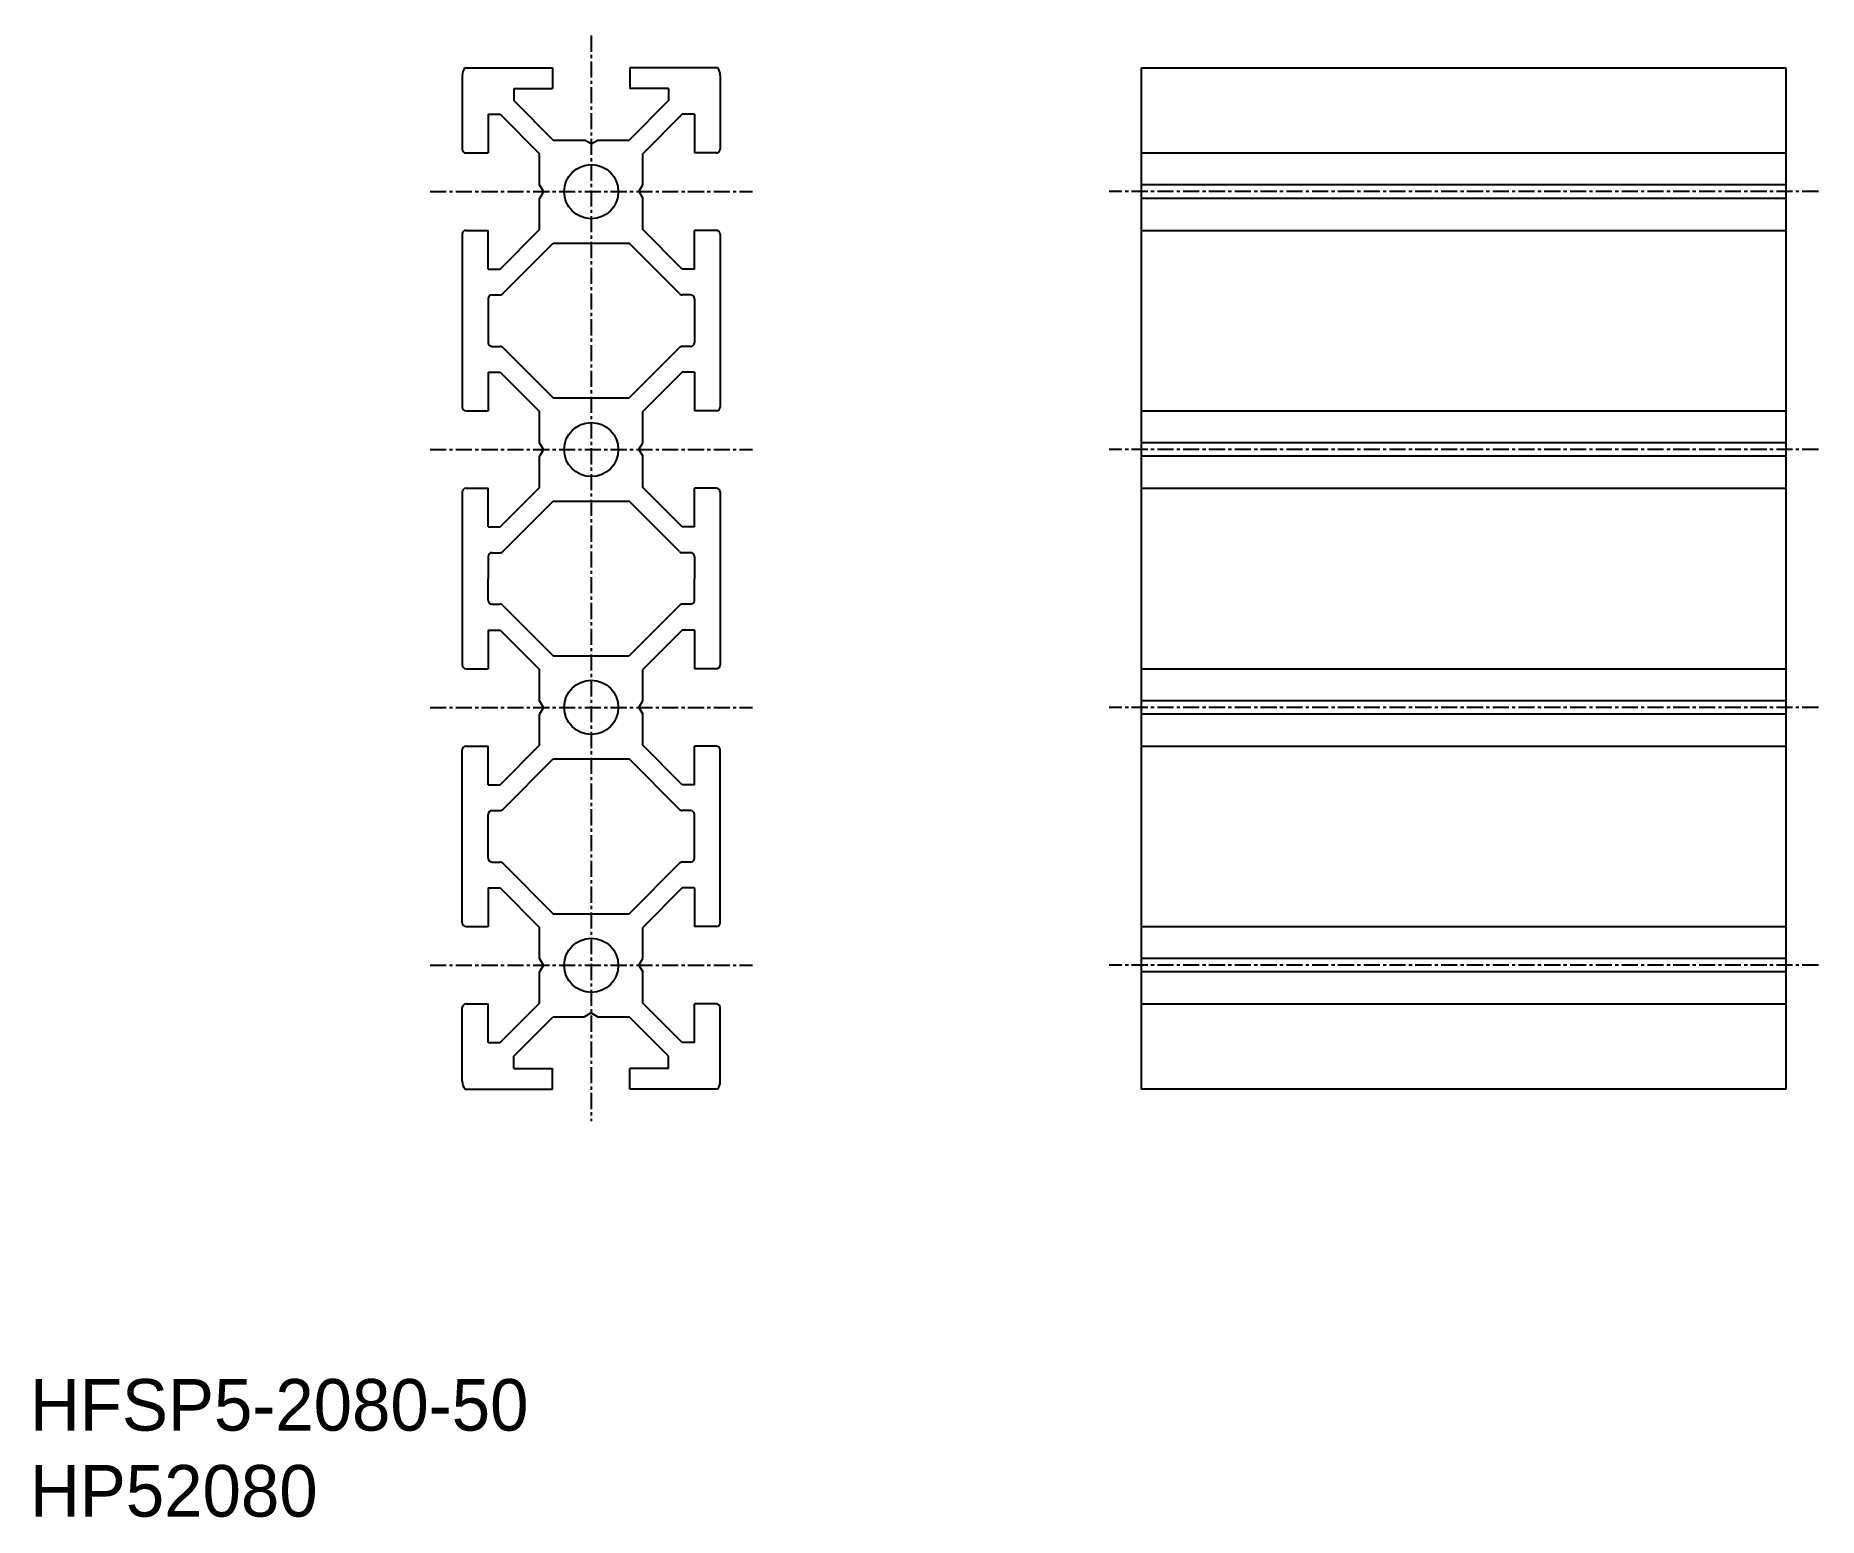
# Model space of a CAD drawing. Extents: x 0 to 139, y 0 to 115.
import ezdxf

# ---------------------------------------------------------------- set-up
doc = ezdxf.new("R2010")
doc.units = 0
doc.linetypes.add('CENTER', pattern=[2, 1.25, -0.25, 0.25, -0.25])
doc.layers.get('0').update_dxf_attribs({"linetype": 'CONTINUOUS'})
doc.layers.add('CENTER', color=1, linetype='CENTER')

msp = doc.modelspace()

# ---------------------------------------------------------------- linework, layer by layer
at = {"color": 7, "linetype": 'CONTINUOUS'}
for p, q in [((33.72, 112.36), (40.52, 112.36)), ((40.52, 112.36), (40.52, 110.76)), ((46.52, 112.36), (46.52, 110.76)), ((53.32, 112.36), (46.52, 112.36)), ((86.17, 112.36), (86.17, 33.16)), ((86.17, 112.36), (136.17, 112.36)), ((136.17, 33.16), (136.17, 112.36)), ((33.52, 111.76), (33.52, 106.06)), ((37.52, 110.76), (40.52, 110.76)), ((37.52, 110.76), (37.52, 109.82)), ((49.52, 110.76), (46.52, 110.76)), ((49.52, 110.76), (49.52, 109.82)), ((53.52, 111.76), (53.52, 106.06)), ((37.52, 109.82), (40.58, 106.76)), ((49.52, 109.82), (46.46, 106.76)), ((35.52, 108.76), (35.52, 105.76)), ((35.52, 108.76), (36.46, 108.76)), ((36.46, 108.76), (39.52, 105.7)), ((50.58, 108.76), (47.52, 105.7)), ((51.52, 108.76), (50.58, 108.76)), ((51.52, 108.76), (51.52, 105.76)), ((40.58, 106.76), (43, 106.76)), ((43.52, 106.46), (43, 106.76)), ((43.52, 106.46), (44.04, 106.76)), ((44.04, 106.76), (46.46, 106.76)), ((33.82, 105.76), (35.52, 105.76)), ((39.52, 103.28), (39.52, 105.7)), ((47.52, 103.28), (47.52, 105.7)), ((53.22, 105.76), (51.52, 105.76)), ((86.17, 105.76), (136.17, 105.76)), ((39.82, 102.76), (39.52, 103.28)), ((39.82, 102.76), (39.52, 102.24)), ((47.22, 102.76), (47.52, 103.28)), ((47.22, 102.76), (47.52, 102.24)), ((136.17, 103.28), (86.17, 103.28)), ((39.52, 99.82), (39.52, 102.24)), ((47.52, 99.82), (47.52, 102.24)), ((136.17, 102.24), (86.17, 102.24)), ((33.82, 99.76), (35.52, 99.76)), ((35.52, 96.76), (35.52, 99.76)), ((36.46, 96.76), (39.52, 99.82)), ((50.58, 96.76), (47.52, 99.82)), ((53.22, 99.76), (51.52, 99.76)), ((51.52, 96.76), (51.52, 99.76)), ((86.17, 99.76), (136.17, 99.76)), ((33.52, 99.46), (33.52, 86.06)), ((36.67, 94.85), (40.58, 98.76)), ((40.58, 98.76), (46.46, 98.76)), ((50.37, 94.85), (46.46, 98.76)), ((53.52, 99.46), (53.52, 86.06)), ((35.52, 96.76), (36.46, 96.76)), ((51.52, 96.76), (50.58, 96.76)), ((35.52, 94.46), (35.52, 91.06)), ((35.82, 94.76), (36.45, 94.76)), ((51.22, 94.76), (50.58, 94.76)), ((51.52, 94.46), (51.52, 91.06)), ((35.82, 90.76), (36.45, 90.76)), ((36.67, 90.67), (40.58, 86.76)), ((50.37, 90.67), (46.46, 86.76)), ((51.22, 90.76), (50.58, 90.76)), ((35.52, 88.76), (35.52, 85.76)), ((35.52, 88.76), (36.46, 88.76)), ((36.46, 88.76), (39.52, 85.7)), ((50.58, 88.76), (47.52, 85.7)), ((51.52, 88.76), (50.58, 88.76)), ((51.52, 88.76), (51.52, 85.76)), ((33.82, 85.76), (35.52, 85.76)), ((40.58, 86.76), (46.46, 86.76)), ((53.22, 85.76), (51.52, 85.76)), ((86.17, 85.76), (136.17, 85.76)), ((39.52, 83.28), (39.52, 85.7)), ((47.52, 83.28), (47.52, 85.7)), ((39.82, 82.76), (39.52, 83.28)), ((47.22, 82.76), (47.52, 83.28)), ((136.17, 83.28), (86.17, 83.28)), ((39.82, 82.76), (39.52, 82.24)), ((39.52, 79.82), (39.52, 82.24)), ((47.22, 82.76), (47.52, 82.24)), ((47.52, 79.82), (47.52, 82.24)), ((136.17, 82.24), (86.17, 82.24)), ((33.52, 79.46), (33.52, 66.06)), ((33.82, 79.76), (35.52, 79.76)), ((35.52, 76.76), (35.52, 79.76)), ((36.46, 76.76), (39.52, 79.82)), ((50.58, 76.76), (47.52, 79.82)), ((53.22, 79.76), (51.52, 79.76)), ((51.52, 76.76), (51.52, 79.76)), ((53.52, 79.46), (53.52, 66.06)), ((86.17, 79.76), (136.17, 79.76)), ((36.67, 74.85), (40.58, 78.76)), ((40.58, 78.76), (46.46, 78.76)), ((50.37, 74.85), (46.46, 78.76)), ((35.52, 76.76), (36.46, 76.76)), ((51.52, 76.76), (50.58, 76.76)), ((35.82, 74.76), (36.45, 74.76)), ((51.22, 74.76), (50.58, 74.76)), ((35.52, 74.46), (35.52, 72.76)), ((51.52, 74.46), (51.52, 72.76)), ((35.52, 71.06), (35.52, 72.76)), ((51.52, 71.06), (51.52, 72.76)), ((35.82, 70.76), (36.45, 70.76)), ((36.67, 70.67), (40.58, 66.76)), ((50.37, 70.67), (46.46, 66.76)), ((51.22, 70.76), (50.58, 70.76)), ((35.52, 68.76), (35.52, 65.76)), ((35.52, 68.76), (36.46, 68.76)), ((36.46, 68.76), (39.52, 65.7)), ((50.58, 68.76), (47.52, 65.7)), ((51.52, 68.76), (50.58, 68.76)), ((51.52, 68.76), (51.52, 65.76)), ((40.58, 66.76), (46.46, 66.76)), ((33.82, 65.76), (35.52, 65.76)), ((39.52, 63.28), (39.52, 65.7)), ((47.52, 63.28), (47.52, 65.7)), ((53.22, 65.76), (51.52, 65.76)), ((86.17, 65.76), (136.17, 65.76)), ((39.82, 62.76), (39.52, 63.28)), ((39.82, 62.76), (39.52, 62.24)), ((39.52, 59.82), (39.52, 62.24)), ((47.22, 62.76), (47.52, 63.28)), ((47.22, 62.76), (47.52, 62.24)), ((47.52, 59.82), (47.52, 62.24)), ((136.17, 63.28), (86.17, 63.28)), ((136.17, 62.24), (86.17, 62.24)), ((33.52, 46.06), (33.52, 59.46)), ((33.82, 59.76), (35.52, 59.76)), ((35.52, 56.76), (35.52, 59.76)), ((36.46, 56.76), (39.52, 59.82)), ((50.58, 56.76), (47.52, 59.82)), ((53.22, 59.76), (51.52, 59.76)), ((51.52, 56.76), (51.52, 59.76)), ((53.52, 46.06), (53.52, 59.46)), ((86.17, 59.76), (136.17, 59.76)), ((36.67, 54.85), (40.58, 58.76)), ((40.58, 58.76), (46.46, 58.76)), ((50.37, 54.85), (46.46, 58.76)), ((35.52, 56.76), (36.46, 56.76)), ((51.52, 56.76), (50.58, 56.76)), ((35.52, 51.06), (35.52, 54.46)), ((35.82, 54.76), (36.45, 54.76)), ((51.22, 54.76), (50.58, 54.76)), ((51.52, 51.06), (51.52, 54.46)), ((35.82, 50.76), (36.45, 50.76)), ((36.67, 50.67), (40.58, 46.76)), ((50.37, 50.67), (46.46, 46.76)), ((51.22, 50.76), (50.58, 50.76)), ((35.52, 48.76), (35.52, 45.76)), ((35.52, 48.76), (36.46, 48.76)), ((36.46, 48.76), (39.52, 45.7)), ((50.58, 48.76), (47.52, 45.7)), ((51.52, 48.76), (50.58, 48.76)), ((51.52, 48.76), (51.52, 45.76)), ((33.82, 45.76), (35.52, 45.76)), ((39.52, 43.28), (39.52, 45.7)), ((40.58, 46.76), (46.46, 46.76)), ((47.52, 43.28), (47.52, 45.7)), ((53.22, 45.76), (51.52, 45.76)), ((86.17, 45.76), (136.17, 45.76)), ((39.82, 42.76), (39.52, 43.28)), ((47.22, 42.76), (47.52, 43.28)), ((136.17, 43.28), (86.17, 43.28)), ((39.82, 42.76), (39.52, 42.24)), ((39.52, 39.82), (39.52, 42.24)), ((47.22, 42.76), (47.52, 42.24)), ((47.52, 39.82), (47.52, 42.24)), ((136.17, 42.24), (86.17, 42.24)), ((33.52, 33.76), (33.52, 39.46)), ((33.82, 39.76), (35.52, 39.76)), ((35.52, 36.76), (35.52, 39.76)), ((36.46, 36.76), (39.52, 39.82)), ((37.52, 35.7), (40.58, 38.76)), ((40.58, 38.76), (43, 38.76)), ((43.52, 39.06), (43, 38.76)), ((43.52, 39.06), (44.04, 38.76)), ((44.04, 38.76), (46.46, 38.76)), ((49.52, 35.7), (46.46, 38.76)), ((50.58, 36.76), (47.52, 39.82)), ((51.52, 36.76), (51.52, 39.76)), ((53.22, 39.76), (51.52, 39.76)), ((53.52, 33.76), (53.52, 39.46)), ((86.17, 39.76), (136.17, 39.76)), ((35.52, 36.76), (36.46, 36.76)), ((51.52, 36.76), (50.58, 36.76)), ((37.52, 34.76), (37.52, 35.7)), ((37.52, 34.76), (40.52, 34.76)), ((40.52, 33.16), (40.52, 34.76)), ((49.52, 34.76), (46.52, 34.76)), ((46.52, 33.16), (46.52, 34.76)), ((49.52, 34.76), (49.52, 35.7)), ((33.72, 33.16), (40.52, 33.16)), ((53.32, 33.16), (46.52, 33.16)), ((136.17, 33.16), (86.17, 33.16))]:
    msp.add_line(p, q, dxfattribs=at)
for centre in [(43.52, 102.76), (43.52, 82.76), (43.52, 62.76), (43.52, 42.76)]:
    msp.add_circle(centre, 2.1, dxfattribs=at)
for centre, radius, start, end in [((34.52, 111.76), 1, 143.1301, 180), ((52.52, 111.76), 1, 360, 36.8699), ((33.82, 106.06), 0.3, 180, 270), ((53.22, 106.06), 0.3, 270, 0), ((33.82, 99.46), 0.3, 90, 180), ((53.22, 99.46), 0.3, 0, 90), ((35.82, 94.46), 0.3, 90, 180), ((36.45, 95.06), 0.3, 270, 315), ((50.58, 95.06), 0.3, 225, 270), ((51.22, 94.46), 0.3, 0, 90), ((35.82, 91.06), 0.3, 180, 270), ((36.45, 90.46), 0.3, 45, 90), ((50.58, 90.46), 0.3, 90, 135), ((51.22, 91.06), 0.3, 270, 0), ((33.82, 86.06), 0.3, 180, 270), ((53.22, 86.06), 0.3, 270, 0), ((33.82, 79.46), 0.3, 90, 180), ((53.22, 79.46), 0.3, 0, 90), ((35.82, 74.46), 0.3, 90, 180), ((36.45, 75.06), 0.3, 270, 315), ((50.58, 75.06), 0.3, 225, 270), ((51.22, 74.46), 0.3, 0, 90), ((35.82, 71.06), 0.3, 180, 270), ((36.45, 70.46), 0.3, 45, 90), ((50.58, 70.46), 0.3, 90, 135), ((51.22, 71.06), 0.3, 270, 0), ((33.82, 66.06), 0.3, 180, 270), ((53.22, 66.06), 0.3, 270, 0), ((33.82, 59.46), 0.3, 90, 180), ((53.22, 59.46), 0.3, 0, 90), ((35.82, 54.46), 0.3, 90, 180), ((36.45, 55.06), 0.3, 270, 315), ((50.58, 55.06), 0.3, 225, 270), ((51.22, 54.46), 0.3, 360, 90), ((35.82, 51.06), 0.3, 180, 270), ((36.45, 50.46), 0.3, 45, 90), ((50.58, 50.46), 0.3, 90, 135), ((51.22, 51.06), 0.3, 270, 0), ((33.82, 46.06), 0.3, 180, 270), ((53.22, 46.06), 0.3, 270, 0), ((33.82, 39.46), 0.3, 90, 180), ((53.22, 39.46), 0.3, 0, 90), ((34.52, 33.76), 1, 180, 216.8699), ((52.52, 33.76), 1, 323.1301, 360)]:
    msp.add_arc(centre, radius, start, end, dxfattribs=at)
at = {"layer": 'CENTER', "color": 1, "linetype": 'CENTER'}
for p, q in [((43.52, 114.86), (43.52, 30.66)), ((31.02, 102.76), (56.02, 102.76)), ((138.67, 102.76), (83.67, 102.76)), ((31.02, 82.76), (56.02, 82.76)), ((138.67, 82.76), (83.67, 82.76)), ((31.02, 62.76), (56.02, 62.76)), ((138.67, 62.76), (83.67, 62.76)), ((31.02, 42.76), (56.02, 42.76)), ((138.67, 42.76), (83.67, 42.76))]:
    msp.add_line(p, q, dxfattribs=at)

# ---------------------------------------------------------------- texts
at = {"color": 7, "linetype": 'CONTINUOUS'}
for s, p in [('HFSP5-2080-50', (0, 6.67)), ('HP52080', (0, 0))]:
    msp.add_text(s, height=4, dxfattribs=at).set_placement(p)

doc.saveas('drawing.dxf')
